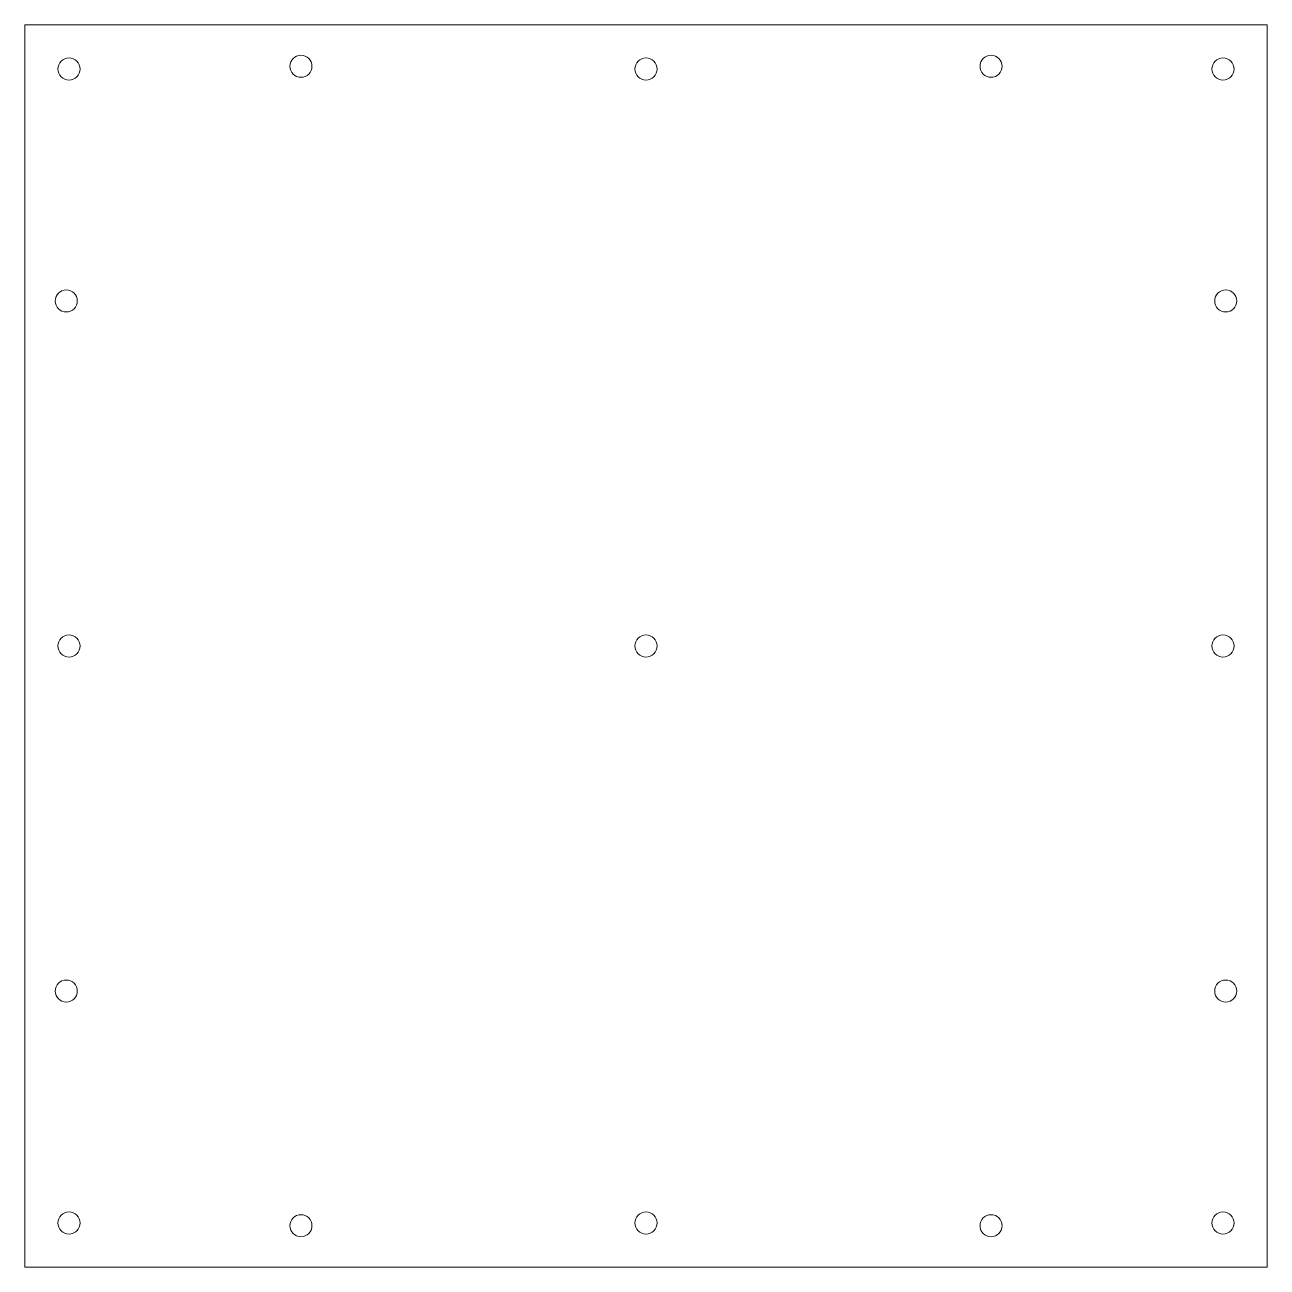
# Model space of a CAD drawing. Header units: inches. Extents: x 1.32 to 10.17, y 4.13 to 12.99.
import ezdxf

# ---------------------------------------------------------------- set-up
doc = ezdxf.new("R2010")
doc.units = ezdxf.units.IN
doc.header["$MEASUREMENT"] = 0
doc.layers.add('CONTINUOUS', color=7, linetype='Continuous', lineweight=0)

msp = doc.modelspace()

# ---------------------------------------------------------------- linework, layer by layer
at = {"layer": 'CONTINUOUS'}
for p, q in [((1.3165, 12.9897), (1.3165, 4.1314)), ((10.1748, 12.9897), (1.3165, 12.9897)), ((10.1748, 4.1314), (10.1748, 12.9897)), ((1.3165, 4.1314), (10.1748, 4.1314))]:
    msp.add_line(p, q, dxfattribs=at)
for centre in [(3.285, 12.6944), (8.2063, 12.6944), (1.6315, 12.6747), (5.7456, 12.6747), (9.8598, 12.6747), (1.6118, 11.0212), (9.8795, 11.0212), (1.6315, 8.5606), (5.7456, 8.5606), (9.8598, 8.5606), (1.6118, 6.0999), (9.8795, 6.0999), (1.6315, 4.4464), (5.7456, 4.4464), (9.8598, 4.4464), (3.285, 4.4267), (8.2063, 4.4267)]:
    msp.add_circle(centre, 0.0787, dxfattribs=at)

doc.saveas('drawing.dxf')
